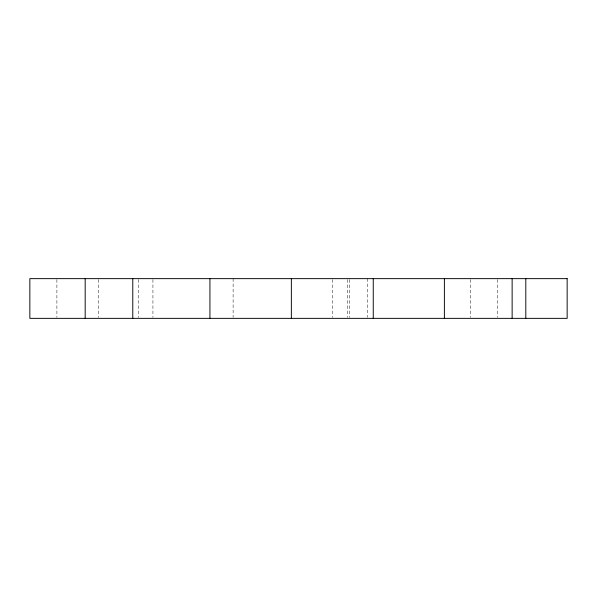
<?xml version="1.0" encoding="UTF-8"?>
<svg xmlns="http://www.w3.org/2000/svg" width="597" height="597" viewBox="0 0 597 597"><rect width="100%" height="100%" fill="white"/><g stroke="black" fill="none" stroke-linecap="round" stroke-linejoin="round"><path stroke-width="0.45" stroke-dasharray="2.98 2.24" d="M497.532 279.568L497.532 317.432M470.488 279.568L470.488 317.432M367.237 278.642L367.237 317.432M349.596 279.568L349.596 317.432M347.611 279.568L347.611 317.432M332.536 279.568L332.536 317.432M233.114 278.642L233.114 317.432M152.929 279.568L152.929 317.432M138.317 279.568L138.317 317.432M98.236 279.568L98.236 317.432M56.894 279.568L56.894 317.432"/><path stroke-width="0.9" d="M525.808 278.642L525.808 318.358M512.136 278.642L512.136 318.358M444.384 278.642L444.384 318.358M373.252 278.642L373.252 318.358M291.351 278.642L291.351 318.358M209.928 278.642L209.928 318.358M132.78 278.642L132.78 318.358M85.177 278.642L85.177 318.358M567.15 278.642L29.85 278.642L29.85 318.358L567.15 318.358L567.15 278.642"/></g></svg>
